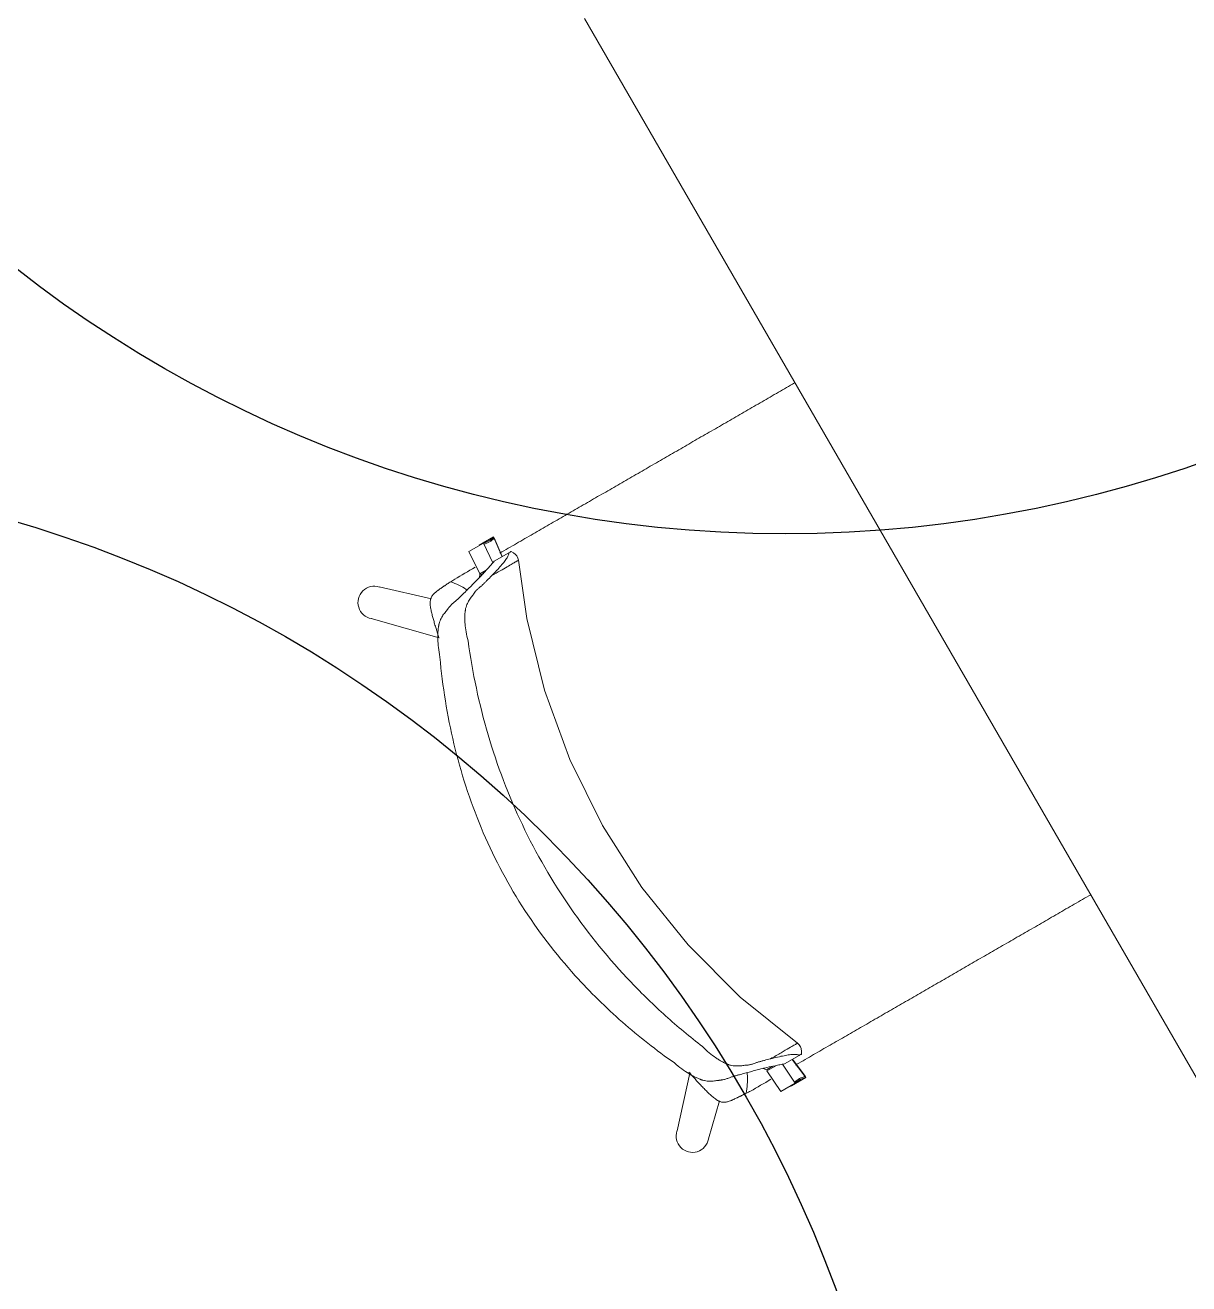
# Model space of a CAD drawing. Header units: millimetres. Extents: x 155920 to 295199, y -4084 to 97293.
# Drawn here: x 169682 to 170615, y 19492 to 20503 of the extents above; entities that cross this region are included whole.
import ezdxf

# ---------------------------------------------------------------- set-up
doc = ezdxf.new("R2010")
doc.units = ezdxf.units.MM
doc.header["$MEASUREMENT"] = 0
doc.layers.add('I-FURN', color=8, linetype='CONTINUOUS', lineweight=9)
doc.layers.add('Social Distancing', color=7, linetype='CONTINUOUS')

msp = doc.modelspace()

# ---------------------------------------------------------------- linework, layer by layer
at = {"layer": 'I-FURN'}
for p, q in [((170130.3, 20508), (170705.3, 19512.1)), ((170057.4, 20091.7), (170045.9, 20085.1)), ((170064.2, 20075.8), (170057.4, 20091.7)), ((170064.3, 20075.9), (170057.9, 20090.9)), ((170037.6, 20079.9), (170049.2, 20086.6)), ((170049.2, 20086.6), (170056.8, 20071)), ((170046.4, 20062), (170037.6, 20079.9)), ((170057.8, 20072.1), (170069.6, 20078.9)), ((170073.3, 20079), (170071.4, 20080)), ((170075.1, 20077.6), (170073.3, 20079)), ((170076, 20076.4), (170075.1, 20077.6)), ((170076.9, 20074.7), (170076, 20076.4)), ((170077.3, 20072.9), (170076.9, 20074.7)), ((170084.1, 20026.1), (170077.3, 20072.9)), ((170051.5, 20065), (170046.4, 20062)), ((170049.4, 20062.7), (170046.8, 20061.2)), ((170007.5, 20042.1), (169965.7, 20051.5)), ((169959.3, 20026.1), (170013.8, 20010.7)), ((170098.3, 19968.7), (170084.1, 20026.1)), ((170118.6, 19913.1), (170098.3, 19968.7)), ((170144.8, 19860.1), (170118.6, 19913.1)), ((170176.5, 19810.2), (170144.8, 19860.1)), ((170213.5, 19764.1), (170176.5, 19810.2)), ((170255.2, 19722.2), (170213.5, 19764.1)), ((170301.2, 19685.1), (170255.2, 19722.2)), ((170301.2, 19685.1), (170302.6, 19683.8)), ((170302.6, 19683.8), (170303.6, 19682.2)), ((170303.6, 19682.2), (170304.2, 19680.8)), ((170304.2, 19680.8), (170304.6, 19678.6)), ((170304.6, 19678.6), (170304.4, 19676.4)), ((170276.3, 19663.7), (170281.4, 19666.7)), ((170276.8, 19662.9), (170284.4, 19667.3)), ((170289.2, 19668.3), (170299.5, 19653)), ((170289.3, 19668.3), (170299, 19653.8)), ((170290.8, 19668.6), (170302.5, 19675.3)), ((170308, 19657.6), (170297.1, 19672.2)), ((170307.6, 19658.4), (170297.2, 19672.3)), ((170214.9, 19661.2), (170204.6, 19614.7)), ((170287.9, 19646.3), (170276.8, 19662.9)), ((170296.5, 19650.9), (170308, 19657.6)), ((170299.5, 19653), (170287.9, 19646.3)), ((170229.9, 19608.3), (170238.6, 19638.8))]:
    msp.add_line(p, q, dxfattribs=at)
for centre, start, end in [((169961.7, 20039), 71.9662, 259.5824), ((170217, 19610.6), 161.9896, 349.6059)]:
    msp.add_arc(centre, 13.1, start, end, dxfattribs=at)
for centre, start_param, end_param in [((170044.5, 20103.3), 6.026179, 6.605675), ((170044.9, 20102.5), 6.026179, 6.605675), ((170311.2, 19641.4), 2.819103, 3.398599), ((170311.6, 19640.6), 2.819103, 3.398599), ((170300.1, 19633.9), 2.819103, 2.902745)]:
    msp.add_ellipse(centre, major_axis=(8.7, -15.1), ratio=0.978487, start_param=start_param, end_param=end_param, dxfattribs=at)
for points, knots in [([(170062.3, 20078.6), (170062.9, 20079), (170065.7, 20080.6), (170070.8, 20083.5), (170077.5, 20087.4), (170084.2, 20091.3), (170093, 20096.3), (170103.7, 20102.5), (170114.3, 20108.6), (170122.8, 20113.6), (170129.4, 20117.4), (170136, 20121.2), (170144.7, 20126.2), (170155.5, 20132.4), (170168.4, 20139.9), (170181.5, 20147.4), (170194.6, 20155), (170207.6, 20162.5), (170218.4, 20168.8), (170227.1, 20173.8), (170233.8, 20177.6), (170240.4, 20181.4), (170249.1, 20186.5), (170259.8, 20192.7), (170270.7, 20198.9), (170279.4, 20204), (170286, 20207.8), (170292.6, 20211.6), (170297, 20214.2), (170299.3, 20215.5), (170299.5, 20215.6)], [-0.8977274, -0.8977274, -0.8977274, -0.8977274, -0.8928571, -0.875, -0.8571429, -0.8392857, -0.8214286, -0.7857143, -0.75, -0.7321429, -0.7142857, -0.6964286, -0.6785714, -0.6428571, -0.6071429, -0.5714286, -0.5357143, -0.5, -0.4642857, -0.4464286, -0.4285714, -0.4107143, -0.3928571, -0.3571429, -0.3214286, -0.3035714, -0.2857143, -0.2678571, -0.25, -0.2488464, -0.2488464, -0.2488464, -0.2488464]), ([(170055.7, 20060.4), (170058.3, 20061.9), (170063, 20064.6), (170068.5, 20067.8), (170072.6, 20070.1), (170074.9, 20071.5), (170076.1, 20072.2), (170076.8, 20072.6), (170077.2, 20072.8), (170077.3, 20072.9), (170077.3, 20072.9)], [0, 0, 0, 0, 0.1111111, 0.2222222, 0.3333333, 0.4444444, 0.5, 0.5555556, 0.6111111, 0.6625707, 0.6625707, 0.6625707, 0.6625707]), ([(170014.3, 19995.2), (170013.8, 19997.9), (170013.1, 20002.9), (170012.7, 20008.5), (170012.6, 20012.7), (170012.8, 20015.6), (170013, 20017.9), (170013.2, 20019.4), (170013.4, 20020.3), (170013.5, 20020.9), (170013.6, 20021.5), (170013.8, 20022.3), (170014.2, 20023.6), (170014.8, 20025.3), (170015.8, 20027.2), (170016.8, 20028.8), (170017.9, 20030.3), (170019, 20031.7), (170019.9, 20032.8), (170020.5, 20033.6), (170020.8, 20034), (170021, 20034.4), (170021.3, 20034.7), (170021.6, 20035.1), (170022.2, 20035.8), (170023, 20036.7), (170024, 20037.7), (170025.4, 20038.9), (170026.7, 20040), (170028, 20041.1), (170029, 20042), (170029.9, 20042.9), (170031.2, 20044.1), (170033.3, 20046.3), (170036.3, 20049.2), (170039.6, 20052.5), (170042.7, 20055.6), (170045.6, 20058.6), (170048.4, 20061.4), (170050.8, 20064.1), (170052.2, 20065.7), (170052.8, 20066.4)], [0, 0, 0, 0, 0.035714, 0.071429, 0.089286, 0.107143, 0.125, 0.133929, 0.138393, 0.142857, 0.147321, 0.151786, 0.160714, 0.178571, 0.196429, 0.214286, 0.232143, 0.25, 0.267857, 0.276786, 0.28125, 0.285714, 0.290179, 0.294643, 0.303571, 0.321429, 0.339286, 0.357143, 0.392857, 0.410714, 0.428571, 0.446429, 0.464286, 0.5, 0.571429, 0.642857, 0.714286, 0.785714, 0.857143, 0.928571, 1, 1, 1, 1]), ([(170055.7, 20060.4), (170054.6, 20059.2), (170052.9, 20057.5), (170050.8, 20055.4), (170049.7, 20054.3), (170048.8, 20053.4), (170047.9, 20052.5), (170046.8, 20051.6), (170045.6, 20050.7), (170044.5, 20049.6), (170043.6, 20048.8), (170042.9, 20048), (170042.4, 20047.3), (170042.1, 20046.9), (170041.9, 20046.6), (170041.7, 20046.3), (170041.4, 20045.8), (170040.8, 20045.1), (170040, 20044), (170038.9, 20042.5), (170037.9, 20041), (170036.9, 20039.3), (170036, 20037.4), (170035.4, 20035.7), (170035, 20034.4), (170034.9, 20033.6), (170034.8, 20033), (170034.7, 20032.4), (170034.6, 20031.5), (170034.4, 20030.1), (170034.3, 20027.8), (170034.3, 20025), (170034.5, 20021), (170035.3, 20015.5), (170036.3, 20010.8), (170036.9, 20008.3)], [0, 0, 0, 0, 0.125, 0.1875, 0.21875, 0.25, 0.28125, 0.3125, 0.375, 0.40625, 0.4375, 0.46875, 0.484375, 0.492188, 0.5, 0.507812, 0.515625, 0.53125, 0.5625, 0.59375, 0.625, 0.65625, 0.6875, 0.71875, 0.734375, 0.742188, 0.75, 0.757812, 0.765625, 0.78125, 0.8125, 0.84375, 0.875, 0.9375, 1, 1, 1, 1]), ([(170046.4, 20062), (170046.4, 20061.6), (170046.3, 20060.7), (170046.2, 20059.7), (170046.1, 20059.2)], [-0.8741323, -0.8741323, -0.8741323, -0.8741323, -0.6666667, -0.4718724, -0.4718724, -0.4718724, -0.4718724]), ([(170013.5, 20010.9), (170012.8, 20013.2), (170011.6, 20016.9), (170010.3, 20021.2), (170009.6, 20023.7), (170009.1, 20025.5), (170008.6, 20027.1), (170008.2, 20028.7), (170007.8, 20030.3), (170007.4, 20032.1), (170007, 20033.9), (170006.7, 20035.7), (170006.6, 20037.1), (170006.5, 20038.2), (170006.5, 20039), (170006.6, 20039.8), (170006.7, 20040.9), (170007, 20042.2), (170007.6, 20043.6), (170008.3, 20044.7), (170009.2, 20045.7), (170010.2, 20046.7), (170011.1, 20047.5), (170011.8, 20048), (170012.2, 20048.3), (170012.5, 20048.6), (170012.8, 20048.8), (170013.3, 20049.1), (170014, 20049.6), (170015, 20050.4), (170016, 20051), (170016.8, 20051.6), (170017.5, 20052.1), (170018.2, 20052.5), (170019.1, 20053.1), (170020.7, 20054.2), (170022.1, 20055.1), (170023, 20055.7)], [0, 0, 0, 0, 0.125, 0.1875, 0.21875, 0.25, 0.28125, 0.3125, 0.34375, 0.375, 0.40625, 0.4375, 0.46875, 0.484375, 0.5, 0.515625, 0.53125, 0.5625, 0.59375, 0.625, 0.65625, 0.6875, 0.71875, 0.734375, 0.742188, 0.75, 0.757812, 0.765625, 0.78125, 0.8125, 0.84375, 0.859375, 0.875, 0.890625, 0.90625, 0.9375, 1, 1, 1, 1]), ([(170036.6, 20048.9), (170036.2, 20049.1), (170034, 20050.6), (170029.7, 20053), (170025.3, 20054.9), (170023, 20055.7)], [0.93933321, 0.93933321, 0.93933321, 0.93933321, 0.94444444, 0.97222222, 1, 1, 1, 1]), ([(170036.9, 20008.3), (170038.7, 19995.5), (170043.1, 19970.1), (170055.7, 19920.2), (170078.6, 19859.8), (170117.4, 19792.7), (170158.2, 19742.7), (170195.1, 19706.8), (170214.9, 19690.3), (170225, 19682.4)], [-1, -1, -1, -1, -0.9, -0.8, -0.6, -0.4, -0.2, -0.1, 0, 0, 0, 0]), ([(170202.5, 19669.4), (170188, 19679.5), (170160.1, 19701.4), (170118, 19742.8), (170078.4, 19794.4), (170045.6, 19857.5), (170027.5, 19913.8), (170018.3, 19960.1), (170015.4, 19983.5), (170014.3, 19995.2)], [-1, -1, -1, -1, -0.863636, -0.727273, -0.545455, -0.363636, -0.181818, -0.090909, 0, 0, 0, 0]), ([(170536.9, 19804.5), (170536.8, 19804.5), (170532.3, 19801.9), (170523.4, 19796.8), (170510.1, 19789.1), (170497.1, 19781.5), (170486.2, 19775.3), (170477.4, 19770.2), (170470.8, 19766.4), (170464.2, 19762.6), (170455.5, 19757.6), (170444.8, 19751.4), (170434.1, 19745.2), (170425.5, 19740.2), (170418.9, 19736.4), (170412.4, 19732.7), (170403.7, 19727.7), (170393, 19721.4), (170382.1, 19715.2), (170373.4, 19710.2), (170366.8, 19706.3), (170360.1, 19702.5), (170351.4, 19697.4), (170340.6, 19691.2), (170327.5, 19683.7), (170314.2, 19676), (170304.9, 19670.6), (170300, 19667.8), (170299.6, 19667.6)], [-0.7507659, -0.7507659, -0.7507659, -0.7507659, -0.75, -0.7142857, -0.6785714, -0.6428571, -0.6071429, -0.5892857, -0.5714286, -0.5535714, -0.5357143, -0.5, -0.4642857, -0.4464286, -0.4285714, -0.4107143, -0.3928571, -0.3571429, -0.3214286, -0.3035714, -0.2857143, -0.2678571, -0.25, -0.2142857, -0.1785714, -0.1428571, -0.1071429, -0.103964, -0.103964, -0.103964, -0.103964]), ([(170225, 19682.4), (170226.9, 19680.6), (170230.5, 19677.3), (170234.9, 19674), (170238.2, 19671.8), (170240.7, 19670.4), (170242.7, 19669.4), (170244, 19668.7), (170244.8, 19668.4), (170245.4, 19668.2), (170246, 19668), (170246.7, 19667.7), (170248, 19667.4), (170249.8, 19667), (170251.9, 19666.9), (170253.8, 19666.9), (170255.7, 19667), (170257.5, 19667.2), (170258.9, 19667.4), (170259.8, 19667.5), (170260.4, 19667.5), (170260.7, 19667.6), (170261.1, 19667.6), (170261.6, 19667.6), (170262.4, 19667.7), (170263.5, 19668), (170264.7, 19668.3), (170266.1, 19668.7), (170267.5, 19669.3), (170268.9, 19669.8), (170270.1, 19670.1), (170271.3, 19670.4), (170272.8, 19670.9), (170275.6, 19671.6), (170278, 19672.2), (170279.6, 19672.6)], [0, 0, 0, 0, 0.0625, 0.125, 0.15625, 0.1875, 0.21875, 0.234375, 0.242188, 0.25, 0.257812, 0.265625, 0.28125, 0.3125, 0.34375, 0.375, 0.40625, 0.4375, 0.46875, 0.484375, 0.492188, 0.5, 0.507812, 0.515625, 0.53125, 0.5625, 0.59375, 0.625, 0.6875, 0.71875, 0.75, 0.78125, 0.8125, 0.875, 1, 1, 1, 1]), ([(170301.2, 19685.1), (170301.2, 19685.1), (170301.1, 19685), (170300.6, 19684.8), (170299.8, 19684.3), (170298.1, 19683.3), (170294.7, 19681.4), (170288.5, 19677.8), (170282.8, 19674.5), (170279.6, 19672.6)], [0.3374293, 0.3374293, 0.3374293, 0.3374293, 0.3888889, 0.4444444, 0.5138889, 0.5833333, 0.7222222, 0.8611111, 1, 1, 1, 1]), ([(170283.4, 19667.1), (170281.4, 19666.7), (170278.1, 19666), (170273, 19664.8), (170268.9, 19663.7), (170264.7, 19662.6), (170260.2, 19661.4), (170256.2, 19660.3), (170252.8, 19659.4), (170250.7, 19658.8), (170249, 19658.3), (170247.4, 19657.7), (170245.8, 19657.1), (170244.1, 19656.5), (170242.8, 19656.1), (170241.6, 19655.9), (170240.7, 19655.7), (170240.1, 19655.6), (170239.7, 19655.6), (170239.3, 19655.5), (170238.8, 19655.5), (170237.8, 19655.3), (170236.4, 19655.1), (170234.6, 19654.9), (170232.8, 19654.7), (170230.8, 19654.6), (170228.8, 19654.7), (170227, 19655), (170225.6, 19655.4), (170224.9, 19655.6), (170224.3, 19655.8), (170223.7, 19656), (170222.9, 19656.3), (170221.4, 19656.9), (170219.3, 19657.8), (170216.7, 19659.2), (170213.2, 19661.3), (170208.5, 19664.4), (170204.5, 19667.6), (170202.5, 19669.4)], [0, 0, 0, 0, 0.142857, 0.214286, 0.285714, 0.357143, 0.428571, 0.5, 0.535714, 0.571429, 0.589286, 0.607143, 0.642857, 0.660714, 0.678571, 0.696429, 0.705357, 0.709821, 0.714286, 0.71875, 0.723214, 0.732143, 0.75, 0.767857, 0.785714, 0.803571, 0.821429, 0.839286, 0.848214, 0.852679, 0.857143, 0.861607, 0.866071, 0.875, 0.892857, 0.910714, 0.928571, 0.964286, 1, 1, 1, 1]), ([(170260.1, 19645), (170259.2, 19644.5), (170257.7, 19643.8), (170256, 19642.9), (170255, 19642.4), (170254.2, 19642), (170253.5, 19641.7), (170252.6, 19641.2), (170251.5, 19640.7), (170250.4, 19640.2), (170249.6, 19639.8), (170249.1, 19639.6), (170248.7, 19639.5), (170248.3, 19639.3), (170247.9, 19639.1), (170247, 19638.8), (170245.9, 19638.4), (170244.6, 19638), (170243.3, 19637.8), (170241.9, 19637.7), (170240.4, 19637.9), (170239.2, 19638.3), (170238.2, 19638.7), (170237.4, 19639.1), (170236.8, 19639.5), (170235.8, 19640.1), (170234.7, 19640.9), (170233.3, 19642), (170231.9, 19643.3), (170230.5, 19644.5), (170229.3, 19645.7), (170228.2, 19646.8), (170227, 19648), (170225.7, 19649.4), (170223.9, 19651.2), (170220.8, 19654.6), (170218.2, 19657.4), (170216.6, 19659.2)], [0, 0, 0, 0, 0.0625, 0.09375, 0.109375, 0.125, 0.140625, 0.15625, 0.1875, 0.21875, 0.234375, 0.242188, 0.25, 0.257812, 0.265625, 0.28125, 0.3125, 0.34375, 0.375, 0.40625, 0.4375, 0.46875, 0.484375, 0.5, 0.515625, 0.53125, 0.5625, 0.59375, 0.625, 0.65625, 0.6875, 0.71875, 0.75, 0.78125, 0.8125, 0.875, 1, 1, 1, 1]), ([(170260.1, 19645), (170260.6, 19647.4), (170261.1, 19652.1), (170261.2, 19657.6), (170261, 19660.7), (170260.9, 19661.6)], [0, 0, 0, 0, 0.02777778, 0.05555556, 0.06696683, 0.06696683, 0.06696683, 0.06696683]), ([(170273.8, 19664.9), (170274.2, 19664.7), (170275.1, 19664.3), (170276, 19663.9), (170276.4, 19663.7)], [-0.5281276, -0.5281276, -0.5281276, -0.5281276, -0.3333333, -0.1189454, -0.1189454, -0.1189454, -0.1189454])]:
    msp.add_open_spline(points, degree=3, knots=knots, dxfattribs=at)
for points in [[(170052.8, 20066.4), (170053.8, 20067.5), (170055.5, 20069.4), (170057.1, 20071.2), (170057.8, 20072.1)], [(170069.6, 20078.9), (170069.7, 20078.5), (170069.5, 20077.3), (170068.4, 20075), (170066.3, 20072.1), (170063.4, 20068.6), (170060, 20064.7), (170057.2, 20061.9), (170055.7, 20060.4)], [(170070.7, 20079.6), (170071.1, 20079.8), (170071.5, 20080), (170071.4, 20080), (170070.8, 20079.6), (170070.1, 20079.2), (170069.6, 20078.9)], [(170026.2, 20057.8), (170031.6, 20060.9), (170037, 20064), (170042.7, 20067.3)], [(170023, 20055.7), (170023.6, 20056.1), (170024.6, 20056.8), (170025.7, 20057.5), (170026.2, 20057.8)], [(170279.6, 19672.6), (170281.6, 19673.2), (170285.5, 19674.1), (170290.6, 19675.2), (170295, 19676), (170298.6, 19676.3), (170301.2, 19676.1), (170302.2, 19675.7), (170302.6, 19675.4)], [(170302.6, 19675.4), (170303.1, 19675.7), (170303.8, 19676.1), (170304.4, 19676.4), (170304.5, 19676.4), (170304.1, 19676.2), (170303.7, 19676)], [(170290.8, 19668.6), (170289.7, 19668.4), (170287.3, 19667.9), (170284.7, 19667.4), (170283.4, 19667.1)], [(170214.2, 19662), (170215, 19661.1), (170215.8, 19660.1), (170216.6, 19659.2)], [(170216.6, 19659.2), (170215.8, 19660.1), (170215, 19661), (170214.2, 19662)], [(170280, 19656.2), (170274.3, 19652.9), (170268.9, 19649.8), (170263.6, 19646.7)], [(170263.6, 19646.7), (170263, 19646.5), (170261.9, 19645.9), (170260.7, 19645.3), (170260.1, 19645)]]:
    msp.add_open_spline(points, degree=3, dxfattribs=at)
at = {"layer": 'Social Distancing'}
for centre in [(170291.3, 21094.2), (170291.3, 21094.2), (169392.7, 19144.1), (169392.7, 19144.1)]:
    msp.add_circle(centre, 1000, dxfattribs=at)

doc.saveas('drawing.dxf')
